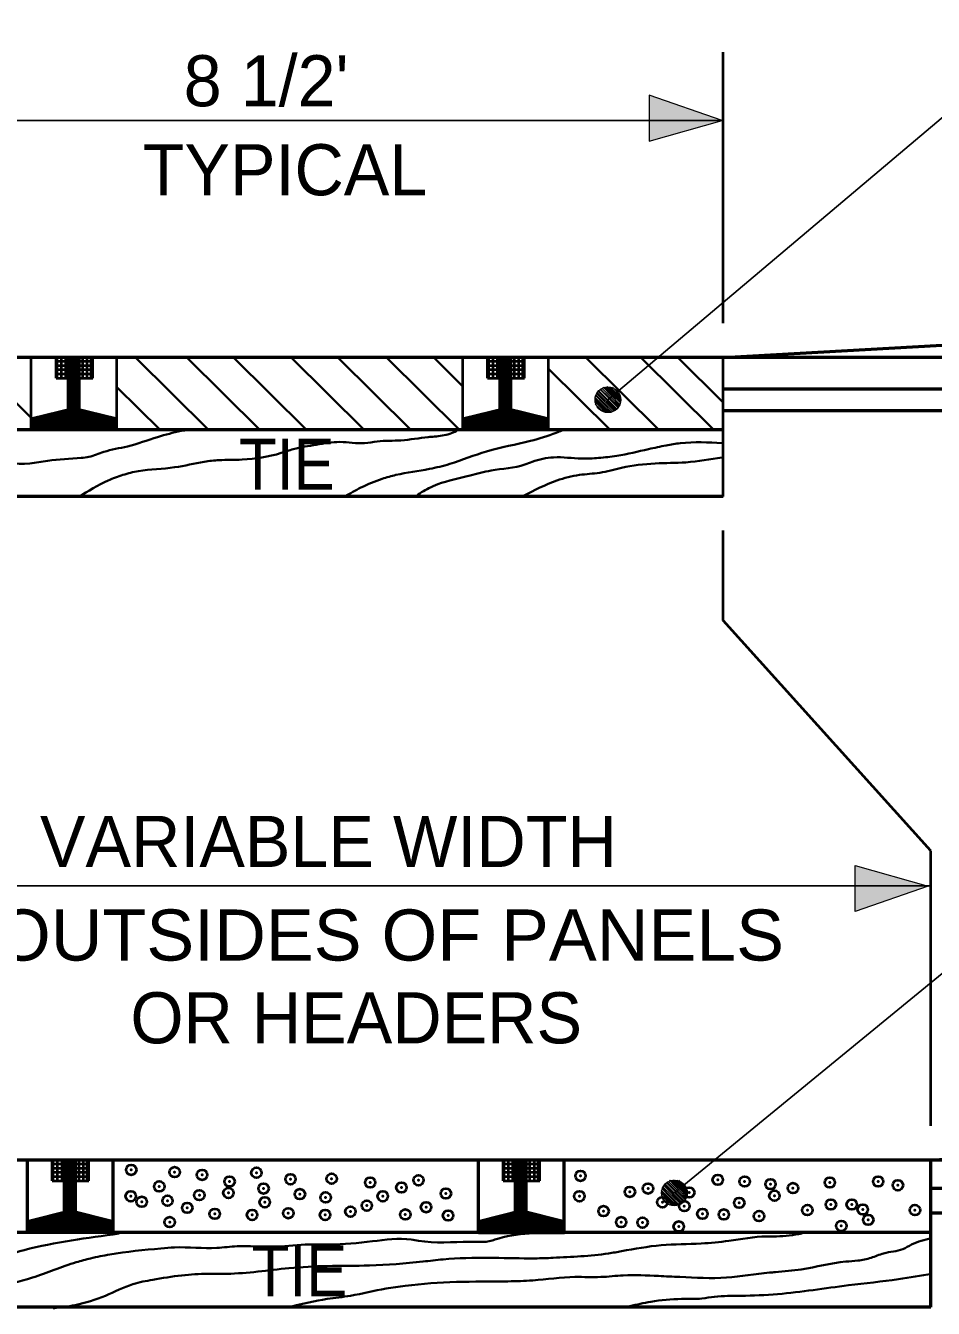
# Model space of a CAD drawing. Extents: x -8731 to -4060, y -62848 to -56618.
# Drawn here: x -5208.7 to -4960.8, y -62325 to -61974.8 of the extents above; entities that cross this region are included whole.
import ezdxf
from ezdxf.enums import TextEntityAlignment as Align

# ---------------------------------------------------------------- set-up
doc = ezdxf.new("R2010")
doc.units = 0
doc.header["$LTSCALE"] = 5.6
doc.header["$PDMODE"] = 32
doc.header["$PDSIZE"] = 2.8
doc.layers.add('1', color=7, linetype='Continuous', lineweight=13)
doc.layers.add('3', color=7, linetype='Continuous', lineweight=40)

msp = doc.modelspace()

# ---------------------------------------------------------------- hatches: boundary and pattern name
at = {"layer": '1'}
for points in [[(-5018.4, -62000.66), (-5038.4, -61993.76), (-5038.4, -62006.26)], [(-4962.16, -62209.7), (-4982.16, -62216.6), (-4982.16, -62204.1)]]:
    msp.add_hatch(color=256, dxfattribs=at).paths.add_polyline_path(points)

# ---------------------------------------------------------------- linework, layer by layer
for p, q in [((-5049.04, -62080.36), (-5053.24, -62076.16)), ((-5048.58, -62080.36), (-5053.1, -62075.7)), ((-5048.44, -62080.04), (-5052.94, -62075.56)), ((-5047.98, -62079.9), (-5052.78, -62075.24)), ((-5047.7, -62079.76), (-5052.64, -62074.8)), ((-5047.38, -62079.6), (-5052.34, -62074.64)), ((-5047.1, -62079.44), (-5052.18, -62074.36)), ((-5046.94, -62079), (-5051.9, -62074.04)), ((-5046.64, -62078.84), (-5051.74, -62073.9)), ((-5046.5, -62078.56), (-5051.3, -62073.76)), ((-5046.5, -62078.1), (-5050.98, -62073.44)), ((-5046.34, -62077.64), (-5050.7, -62073.44)), ((-5046.18, -62077.36), (-5050.24, -62073.44)), ((-5046.18, -62077.04), (-5049.94, -62073.3)), ((-5046.18, -62076.6), (-5049.34, -62073.44)), ((-5046.18, -62076.16), (-5048.9, -62073.44)), ((-5046.34, -62075.7), (-5048.44, -62073.44)), ((-5049.34, -62080.36), (-5053.24, -62076.6)), ((-5049.78, -62080.36), (-5053.24, -62076.9)), ((-5050.24, -62080.36), (-5053.24, -62077.36)), ((-5050.84, -62080.2), (-5053.1, -62078.1)), ((-5028.34, -62294.7), (-5032.84, -62290.04)), ((-5028.18, -62294.24), (-5032.54, -62290.04)), ((-5028.04, -62293.96), (-5032.1, -62290.04)), ((-5028.04, -62293.64), (-5031.78, -62289.9)), ((-5028.04, -62293.2), (-5031.18, -62290.04)), ((-5028.04, -62292.76), (-5030.74, -62290.04)), ((-5028.18, -62292.3), (-5030.3, -62290.04)), ((-5030.9, -62296.96), (-5035.1, -62292.76)), ((-5031.18, -62296.96), (-5035.1, -62293.2)), ((-5031.64, -62296.96), (-5035.1, -62293.5)), ((-5030.44, -62296.96), (-5034.94, -62292.3)), ((-5030.3, -62296.64), (-5034.78, -62292.16)), ((-5029.84, -62296.5), (-5034.64, -62291.84)), ((-5029.54, -62296.36), (-5034.5, -62291.4)), ((-5029.24, -62296.2), (-5034.18, -62291.24)), ((-5028.94, -62296.04), (-5034.04, -62290.96)), ((-5028.78, -62295.6), (-5033.74, -62290.64)), ((-5028.5, -62295.44), (-5033.58, -62290.5)), ((-5028.34, -62295.16), (-5033.14, -62290.36)), ((-5032.1, -62296.96), (-5035.1, -62293.96)), ((-5032.7, -62296.8), (-5034.94, -62294.7))]:
    msp.add_line(p, q, dxfattribs=at)
for points in [[(-5018.4, -62000.66), (-5038.4, -61993.76), (-5038.4, -62006.26)], [(-4962.16, -62209.7), (-4982.16, -62216.6), (-4982.16, -62204.1)]]:
    msp.add_lwpolyline(points, close=True, dxfattribs=at)
for centre in [(-5049.64, -62076.9), (-5031.49, -62293.5)]:
    msp.add_circle(centre, 3.52, dxfattribs=at)
at = {"layer": '3', "lineweight": 25}
for p, q in [((-5049.64, -62076.9), (-4928.58, -61974.76)), ((-5018.14, -62000.7), (-5257.98, -62000.7)), ((-4961.44, -62209.64), (-5290.7, -62209.64)), ((-5031.5, -62293.5), (-4930.7, -62210.84))]:
    msp.add_line(p, q, dxfattribs=at)
at = {"layer": '3'}
for p, q in [((-5018.14, -62056.04), (-5018.14, -61981.96)), ((-5207.14, -62085.16), (-5207.14, -62065.36)), ((-5200.38, -62071.04), (-5200.38, -62065.36)), ((-5200.1, -62071.04), (-5200.1, -62065.36)), ((-5198.9, -62071.04), (-5198.9, -62065.36)), ((-5197.7, -62071.04), (-5197.7, -62065.36)), ((-5197.1, -62085.16), (-5197.1, -62065.36)), ((-5196.64, -62085.16), (-5196.64, -62065.36)), ((-5196.64, -62071.04), (-5196.64, -62065.36)), ((-5196.04, -62085.16), (-5196.04, -62065.36)), ((-5195.44, -62085.16), (-5195.44, -62065.36)), ((-5195.44, -62071.04), (-5195.44, -62065.36)), ((-5194.84, -62085.16), (-5194.84, -62065.36)), ((-5194.24, -62085.16), (-5194.24, -62065.36)), ((-5194.24, -62071.04), (-5194.24, -62065.36)), ((-5193.94, -62085.16), (-5193.94, -62065.36)), ((-5193.04, -62071.04), (-5193.04, -62065.36)), ((-5191.84, -62071.04), (-5191.84, -62065.36)), ((-5190.78, -62071.04), (-5190.78, -62065.36)), ((-5190.78, -62071.04), (-5190.78, -62065.36)), ((-5190.34, -62071.04), (-5190.34, -62065.36)), ((-5183.74, -62085.16), (-5183.74, -62065.36)), ((-5089.24, -62085.16), (-5089.24, -62065.36)), ((-5082.5, -62071.04), (-5082.5, -62065.36)), ((-5082.18, -62071.04), (-5082.18, -62065.36)), ((-5080.98, -62071.04), (-5080.98, -62065.36)), ((-5079.78, -62071.04), (-5079.78, -62065.36)), ((-5079.18, -62085.16), (-5079.18, -62065.36)), ((-5078.74, -62085.16), (-5078.74, -62065.36)), ((-5078.74, -62071.04), (-5078.74, -62065.36)), ((-5078.14, -62085.16), (-5078.14, -62065.36)), ((-5077.54, -62085.16), (-5077.54, -62065.36)), ((-5077.54, -62071.04), (-5077.54, -62065.36)), ((-5076.94, -62085.16), (-5076.94, -62065.36)), ((-5076.34, -62085.16), (-5076.34, -62065.36)), ((-5076.34, -62071.04), (-5076.34, -62065.36)), ((-5076.04, -62085.16), (-5076.04, -62065.36)), ((-5075.14, -62071.04), (-5075.14, -62065.36)), ((-5073.94, -62071.04), (-5073.94, -62065.36)), ((-5072.9, -62071.04), (-5072.9, -62065.36)), ((-5072.9, -62071.04), (-5072.9, -62065.36)), ((-5072.44, -62071.04), (-5072.44, -62065.36)), ((-5065.84, -62085.16), (-5065.84, -62065.36)), ((-5018.14, -62103.3), (-5018.14, -62065.36)), ((-5200.1, -62066.4), (-5190.78, -62066.4)), ((-5200.1, -62067.6), (-5190.78, -62067.6)), ((-5200.1, -62068.64), (-5190.78, -62068.64)), ((-5082.18, -62066.4), (-5072.9, -62066.4)), ((-5082.18, -62067.6), (-5072.9, -62067.6)), ((-5082.18, -62068.64), (-5072.9, -62068.64)), ((-5200.38, -62071.04), (-5190.34, -62071.04)), ((-5200.1, -62069.84), (-5190.78, -62069.84)), ((-5082.5, -62071.04), (-5072.44, -62071.04)), ((-5082.18, -62069.84), (-5072.9, -62069.84)), ((-5207.14, -62082), (-5195.58, -62079.16)), ((-5207.14, -62082.3), (-5195.44, -62079.9)), ((-5195.44, -62079.76), (-5183.74, -62082.16)), ((-5195.3, -62079.16), (-5183.74, -62082)), ((-5089.24, -62082), (-5077.7, -62079.16)), ((-5089.24, -62082.3), (-5077.54, -62079.9)), ((-5077.54, -62079.76), (-5065.84, -62082.16)), ((-5077.38, -62079.16), (-5065.84, -62082)), ((-5207.14, -62082), (-5183.74, -62082)), ((-5207.14, -62082.3), (-5183.74, -62082.3)), ((-5207.14, -62082.6), (-5183.74, -62082.6)), ((-5207.14, -62083.04), (-5183.74, -62083.04)), ((-5207.14, -62083.36), (-5183.74, -62083.36)), ((-5206.98, -62082.6), (-5195.3, -62080.2)), ((-5206.84, -62083.2), (-5195.14, -62080.8)), ((-5206.84, -62083.5), (-5195.14, -62081.1)), ((-5195.74, -62081.1), (-5184.04, -62083.5)), ((-5195.58, -62080.2), (-5183.9, -62082.6)), ((-5195.58, -62080.5), (-5183.9, -62082.9)), ((-5089.24, -62082), (-5065.84, -62082)), ((-5089.24, -62082.3), (-5065.84, -62082.3)), ((-5089.24, -62082.6), (-5065.84, -62082.6)), ((-5089.24, -62083.04), (-5065.84, -62083.04)), ((-5089.24, -62083.36), (-5065.84, -62083.36)), ((-5089.1, -62082.6), (-5077.38, -62080.2)), ((-5088.94, -62083.2), (-5077.24, -62080.8)), ((-5088.94, -62083.5), (-5077.24, -62081.1)), ((-5077.84, -62081.1), (-5066.14, -62083.5)), ((-5077.7, -62080.2), (-5065.98, -62082.6)), ((-5077.7, -62080.5), (-5065.98, -62082.9)), ((-5207.14, -62083.96), (-5183.74, -62083.96)), ((-5207.14, -62084.4), (-5183.74, -62084.4)), ((-5207.14, -62084.84), (-5183.74, -62084.84)), ((-5207.14, -62085.16), (-5183.74, -62085.16)), ((-5089.24, -62083.96), (-5065.84, -62083.96)), ((-5089.24, -62084.4), (-5065.84, -62084.4)), ((-5089.24, -62084.84), (-5065.84, -62084.84)), ((-5089.24, -62085.16), (-5065.84, -62085.16)), ((-5018.14, -62137.2), (-5018.14, -62112.6)), ((-4961.44, -62200.04), (-5018.14, -62137.2)), ((-4961.44, -62275.2), (-4961.44, -62200.04)), ((-5201.44, -62290.2), (-5201.44, -62284.5)), ((-5201.14, -62290.2), (-5201.14, -62284.5)), ((-5201.14, -62285.56), (-5191.84, -62285.56)), ((-5199.94, -62290.2), (-5199.94, -62284.5)), ((-5198.74, -62290.2), (-5198.74, -62284.5)), ((-5198.14, -62304.3), (-5198.14, -62284.5)), ((-5197.7, -62304.3), (-5197.7, -62284.5)), ((-5197.7, -62290.2), (-5197.7, -62284.5)), ((-5197.1, -62304.3), (-5197.1, -62284.5)), ((-5196.5, -62304.3), (-5196.5, -62284.5)), ((-5196.5, -62290.2), (-5196.5, -62284.5)), ((-5195.9, -62304.3), (-5195.9, -62284.5)), ((-5195.3, -62304.3), (-5195.3, -62284.5)), ((-5195.3, -62290.2), (-5195.3, -62284.5)), ((-5194.98, -62304.3), (-5194.98, -62284.5)), ((-5194.1, -62290.2), (-5194.1, -62284.5)), ((-5192.9, -62290.2), (-5192.9, -62284.5)), ((-5191.84, -62290.2), (-5191.84, -62284.5)), ((-5191.84, -62290.2), (-5191.84, -62284.5)), ((-5191.38, -62290.2), (-5191.38, -62284.5)), ((-5078.3, -62290.2), (-5078.3, -62284.5)), ((-5077.98, -62290.2), (-5077.98, -62284.5)), ((-5077.98, -62285.56), (-5068.7, -62285.56)), ((-5076.78, -62290.2), (-5076.78, -62284.5)), ((-5075.58, -62290.2), (-5075.58, -62284.5)), ((-5074.98, -62304.3), (-5074.98, -62284.5)), ((-5074.54, -62304.3), (-5074.54, -62284.5)), ((-5074.54, -62290.2), (-5074.54, -62284.5)), ((-5073.94, -62304.3), (-5073.94, -62284.5)), ((-5073.34, -62304.3), (-5073.34, -62284.5)), ((-5073.34, -62290.2), (-5073.34, -62284.5)), ((-5072.74, -62304.3), (-5072.74, -62284.5)), ((-5072.14, -62304.3), (-5072.14, -62284.5)), ((-5072.14, -62290.2), (-5072.14, -62284.5)), ((-5071.84, -62304.3), (-5071.84, -62284.5)), ((-5070.94, -62290.2), (-5070.94, -62284.5)), ((-5069.74, -62290.2), (-5069.74, -62284.5)), ((-5068.7, -62290.2), (-5068.7, -62284.5)), ((-5068.7, -62290.2), (-5068.7, -62284.5)), ((-5068.24, -62290.2), (-5068.24, -62284.5)), ((-5201.14, -62286.76), (-5191.84, -62286.76)), ((-5201.14, -62287.8), (-5191.84, -62287.8)), ((-5201.14, -62289), (-5191.84, -62289)), ((-5077.98, -62286.76), (-5068.7, -62286.76)), ((-5077.98, -62287.8), (-5068.7, -62287.8)), ((-5077.98, -62289), (-5068.7, -62289)), ((-5201.44, -62290.2), (-5191.38, -62290.2)), ((-5078.3, -62290.2), (-5068.24, -62290.2)), ((-5208.18, -62301.16), (-5196.64, -62298.3)), ((-5208.18, -62301.44), (-5196.5, -62299.04)), ((-5208.04, -62301.76), (-5196.34, -62299.36)), ((-5207.9, -62302.36), (-5196.18, -62299.96)), ((-5207.9, -62302.64), (-5196.18, -62300.24)), ((-5196.78, -62300.24), (-5185.1, -62302.64)), ((-5196.64, -62299.36), (-5184.94, -62301.76)), ((-5196.64, -62299.64), (-5184.94, -62302.04)), ((-5196.5, -62298.9), (-5184.78, -62301.3)), ((-5196.34, -62298.3), (-5184.78, -62301.16)), ((-5085.04, -62301.16), (-5073.5, -62298.3)), ((-5085.04, -62301.44), (-5073.34, -62299.04)), ((-5084.9, -62301.76), (-5073.18, -62299.36)), ((-5084.74, -62302.36), (-5073.04, -62299.96)), ((-5084.74, -62302.64), (-5073.04, -62300.24)), ((-5073.64, -62300.24), (-5061.94, -62302.64)), ((-5073.5, -62299.36), (-5061.78, -62301.76)), ((-5073.5, -62299.64), (-5061.78, -62302.04)), ((-5073.34, -62298.9), (-5061.64, -62301.3)), ((-5073.18, -62298.3), (-5061.64, -62301.16)), ((-5208.18, -62301.16), (-5184.78, -62301.16)), ((-5208.18, -62301.44), (-5184.78, -62301.44)), ((-5208.18, -62301.76), (-5184.78, -62301.76)), ((-5208.18, -62302.2), (-5184.78, -62302.2)), ((-5208.18, -62302.5), (-5184.78, -62302.5)), ((-5208.18, -62303.1), (-5184.78, -62303.1)), ((-5208.18, -62303.56), (-5184.78, -62303.56)), ((-5208.18, -62304), (-5184.78, -62304)), ((-5085.04, -62301.16), (-5061.64, -62301.16)), ((-5085.04, -62301.44), (-5061.64, -62301.44)), ((-5085.04, -62301.76), (-5061.64, -62301.76)), ((-5085.04, -62302.2), (-5061.64, -62302.2)), ((-5085.04, -62302.5), (-5061.64, -62302.5)), ((-5085.04, -62303.1), (-5061.64, -62303.1)), ((-5085.04, -62303.56), (-5061.64, -62303.56)), ((-5085.04, -62304), (-5061.64, -62304))]:
    msp.add_line(p, q, dxfattribs=at)
at = {"layer": '3', "lineweight": 53}
for p, q in [((-5018.14, -62065.36), (-4871.9, -62057.1)), ((-5018.14, -62065.36), (-5257.98, -62065.36)), ((-4810.54, -62065.36), (-5018.14, -62065.36)), ((-5018.14, -62073.9), (-4925.14, -62073.9)), ((-4810.54, -62079.9), (-5018.14, -62079.9)), ((-5018.14, -62085.16), (-5257.98, -62085.16)), ((-5018.14, -62103.3), (-5257.98, -62103.3)), ((-4961.44, -62284.5), (-4820.58, -62274.6)), ((-4961.44, -62284.5), (-5290.7, -62284.5)), ((-5208.18, -62304.3), (-5208.18, -62284.5)), ((-5184.78, -62304.3), (-5184.78, -62284.5)), ((-5085.04, -62304.3), (-5085.04, -62284.5)), ((-5061.64, -62304.3), (-5061.64, -62284.5)), ((-4961.44, -62324.7), (-4961.44, -62284.5)), ((-4779.04, -62284.5), (-4961.44, -62284.5)), ((-4859.74, -62292.3), (-4961.44, -62292.3)), ((-4779.04, -62299.04), (-4961.44, -62299.04)), ((-5085.04, -62304.3), (-5290.7, -62304.3)), ((-5085.04, -62304.3), (-5061.64, -62304.3)), ((-4961.44, -62304.3), (-5061.64, -62304.3)), ((-4961.44, -62324.7), (-5290.7, -62324.7))]:
    msp.add_line(p, q, dxfattribs=at)
at = {"layer": '3', "lineweight": 35}
for p, q in [((-5207.14, -62081.84), (-5223.78, -62065.36)), ((-5158.7, -62085.16), (-5178.64, -62065.36)), ((-5144.74, -62085.16), (-5164.7, -62065.36)), ((-5131.98, -62085.16), (-5151.94, -62065.36)), ((-5116.24, -62085.16), (-5136.18, -62065.36)), ((-5103.5, -62085.16), (-5123.44, -62065.36)), ((-5090.14, -62085.16), (-5110.1, -62065.36)), ((-5089.24, -62073.3), (-5097.18, -62065.36)), ((-5035.7, -62085.16), (-5055.64, -62065.36)), ((-5020.7, -62085.16), (-5040.64, -62065.36)), ((-5018.14, -62077.64), (-5030.58, -62065.36)), ((-5049.04, -62085.16), (-5065.84, -62068.5)), ((-5171.9, -62085.16), (-5183.74, -62073.44))]:
    msp.add_line(p, q, dxfattribs=at)
at = {"layer": '3'}
for points in [[(-5207.14, -62082), (-5195.44, -62079.6), (-5183.74, -62082)], [(-5089.24, -62082), (-5077.54, -62079.6), (-5065.84, -62082)], [(-5207.14, -62085.16), (-5195.44, -62082), (-5183.74, -62085.16)], [(-5089.24, -62085.16), (-5077.54, -62082), (-5065.84, -62085.16)], [(-5208.18, -62301.16), (-5196.5, -62298.76), (-5184.78, -62301.16)], [(-5085.04, -62301.16), (-5073.34, -62298.76), (-5061.64, -62301.16)], [(-5208.18, -62304.3), (-5196.5, -62301.16), (-5184.78, -62304.3)], [(-5085.04, -62304.3), (-5073.34, -62301.16), (-5061.64, -62304.3)]]:
    msp.add_lwpolyline(points, dxfattribs=at)
at = {"layer": '3', "lineweight": 35}
for points in [[(-5258.3, -62099.7), (-5250.94, -62097.9), (-5235.18, -62096.4), (-5227.7, -62095.2), (-5225.14, -62095.04), (-5219.14, -62094.16), (-5207.58, -62094.3), (-5202.64, -62093.56), (-5193.5, -62092.8), (-5191.38, -62092.5), (-5187.34, -62091.16), (-5180.9, -62089.64), (-5172.64, -62087.1), (-5166.18, -62085.44), (-5162.58, -62085), (-5160.5, -62085), (-5160.34, -62085)], [(-5194.24, -62103.44), (-5186.14, -62098.96), (-5182.1, -62097.44), (-5177.9, -62096.4), (-5167.98, -62095.36), (-5159.9, -62093.84), (-5155.84, -62093.4), (-5149.54, -62093.24), (-5138.9, -62091.44), (-5135.58, -62090.4), (-5129.3, -62089.2), (-5122.84, -62088.44), (-5116.1, -62088.76), (-5112.64, -62088.3), (-5106.18, -62088), (-5098.7, -62087.1), (-5097.04, -62086.96), (-5092.84, -62086.2), (-5091.04, -62085.44)], [(-5121.5, -62103.3), (-5117.14, -62100.9), (-5111.3, -62098.5), (-5107.54, -62097.44), (-5098.38, -62095.8), (-5092.84, -62094.44), (-5082.78, -62091), (-5070.78, -62088.16), (-5063.74, -62085.9), (-5062.24, -62085.3)], [(-5102.44, -62103.44), (-5098.54, -62101.04), (-5096.14, -62100), (-5087.3, -62097.6), (-5081.58, -62096.24), (-5072.3, -62094.6), (-5070.34, -62093.84), (-5064.5, -62092.64), (-5056.84, -62092.96), (-5052.18, -62092.8), (-5047.24, -62092.2), (-5038.54, -62090.4), (-5033.74, -62089.36), (-5029.84, -62088.76), (-5018.44, -62088.76)], [(-5072.74, -62103.16), (-5063.58, -62098.96), (-5057.44, -62097.44), (-5051.9, -62096.84), (-5045.9, -62095.5), (-5036.74, -62094.3), (-5028.34, -62094), (-5018.44, -62092.64)], [(-5267.14, -62324.7), (-5253.5, -62321.56), (-5245.84, -62319.44), (-5239.24, -62316.44), (-5229.18, -62313.44), (-5227.54, -62313.3), (-5209.1, -62309.1), (-5183.14, -62304.6)], [(-5233.54, -62324.4), (-5228.3, -62322.44), (-5206.84, -62316.6), (-5194.84, -62312.4), (-5190.94, -62311.36), (-5185.7, -62310.3), (-5171.74, -62308.64), (-5167.98, -62308.36), (-5156.44, -62308.5), (-5150.9, -62308.04), (-5141.3, -62308.2), (-5132.3, -62307.6), (-5125.7, -62307.6), (-5113.98, -62306.7), (-5103.34, -62306.24), (-5101.38, -62306.56), (-5087.44, -62306.84), (-5085.5, -62306.84), (-5082.04, -62306.7), (-5080.54, -62306.24), (-5061.5, -62304.44)], [(-5201.14, -62325), (-5195.14, -62324.1), (-5186.9, -62321.56), (-5179.38, -62318.4), (-5173.98, -62317.2), (-5166.04, -62316), (-5158.84, -62315.56), (-5153.74, -62315.56), (-5136.78, -62314.04), (-5126.3, -62313.44), (-5114.74, -62313.3), (-5100.18, -62312.24), (-5094.64, -62311.64), (-5082.18, -62311.2), (-5071.1, -62311.36), (-5069.58, -62311.36), (-5064.64, -62311.2), (-5049.5, -62310), (-5045.9, -62309.4), (-5035.1, -62307.76), (-5024.14, -62307.3), (-5016.64, -62306.56), (-5006.3, -62305.36), (-5003.58, -62305.36), (-4996.7, -62304.6)], [(-5136.34, -62324.56), (-5126.3, -62322.44), (-5119.98, -62321.56), (-5110.24, -62319.6), (-5104.98, -62318.84), (-5091.04, -62317.8), (-5076.94, -62317.64), (-5070.18, -62317.36), (-5058.64, -62316.44), (-5051.58, -62316.44), (-5045.44, -62316), (-5035.84, -62316.16), (-5029.98, -62316.44), (-5017.24, -62316.6), (-5005.54, -62315.24), (-5003.9, -62315.1), (-4996.84, -62314.36), (-4984.7, -62312.24), (-4981.38, -62311.96), (-4977.78, -62311.2), (-4974.34, -62310), (-4969.1, -62308.8), (-4966.7, -62307.6), (-4961.3, -62305.8)], [(-5043.64, -62324.4), (-5037.94, -62323.2), (-5029.54, -62322.44), (-5023.98, -62322.3), (-5020.54, -62321.84), (-5013.34, -62321.56), (-5003.3, -62321.1), (-4983.94, -62318.7), (-4970.3, -62317.04), (-4961.14, -62315.56)]]:
    msp.add_spline(points, degree=3, dxfattribs=at)
at = {"layer": '3'}
for p in [(-5179.84, -62287.2), (-5167.98, -62287.8), (-5145.64, -62287.96), (-5160.5, -62288.56), (-5152.98, -62290.36), (-5136.34, -62289.76), (-5125.1, -62289.6), (-5114.58, -62290.64), (-5101.38, -62290.04), (-5057.14, -62288.84), (-5019.64, -62289.9), (-5012.3, -62290.36), (-5005.24, -62291.1), (-4989.04, -62290.64), (-4975.84, -62290.36), (-4970.44, -62291.4), (-5179.98, -62294.4), (-5172.18, -62291.7), (-5161.24, -62294.1), (-5153.3, -62293.5), (-5143.7, -62292.3), (-5133.78, -62293.8), (-5126.74, -62294.7), (-5111.14, -62294.4), (-5106.04, -62292), (-5093.9, -62293.64), (-5057.44, -62294.4), (-5043.64, -62293.2), (-5038.7, -62292.3), (-5027.44, -62293.36), (-5004.18, -62294.24), (-4999.1, -62292.16), (-5176.98, -62295.9), (-5169.94, -62295.6), (-5164.54, -62297.56), (-5143.38, -62296.04), (-5115.5, -62296.96), (-5099.3, -62297.4), (-5050.84, -62298.44), (-5034.78, -62296.04), (-5028.78, -62297.1), (-5013.78, -62296.2), (-4995.18, -62298.16), (-4988.74, -62296.64), (-4983.04, -62296.64), (-4980.04, -62298), (-4965.78, -62298.16), (-5169.34, -62301.44), (-5157.04, -62299.2), (-5146.84, -62299.5), (-5136.94, -62299.04), (-5126.9, -62299.5), (-5119.98, -62298.6), (-5104.98, -62299.36), (-5093.3, -62299.64), (-5046.04, -62301.44), (-5040.18, -62301.6), (-5023.84, -62299.2), (-5017.98, -62299.36), (-5008.38, -62299.8), (-4978.54, -62300.84), (-5030.3, -62302.64), (-4985.9, -62302.5)]:
    msp.add_point(p, dxfattribs=at)

# ---------------------------------------------------------------- texts
for s, p in [("8 1/2'", (-5165.52, -61996.78)), ('TYPICAL', (-5176.72, -62021.08)), ('VARIABLE WIDTH', (-5204.78, -62204.48)), ('OR HEADERS', (-5180.06, -62252.64))]:
    msp.add_text(s, height=13.95, dxfattribs=at).set_placement(p)
at = {"layer": '3', "width": 0.9}
for p in [(-5137.34, -62101.5), (-5133.88, -62321.7)]:
    msp.add_text('TIE', height=13.95, dxfattribs=at).set_placement(p, align=Align.CENTER)
at = {"layer": '3', "width": 1.05}
msp.add_text('TO OUTSIDES OF PANELS', height=13.95, dxfattribs=at).set_placement((-5249.7, -62230.04))

doc.saveas('drawing.dxf')
